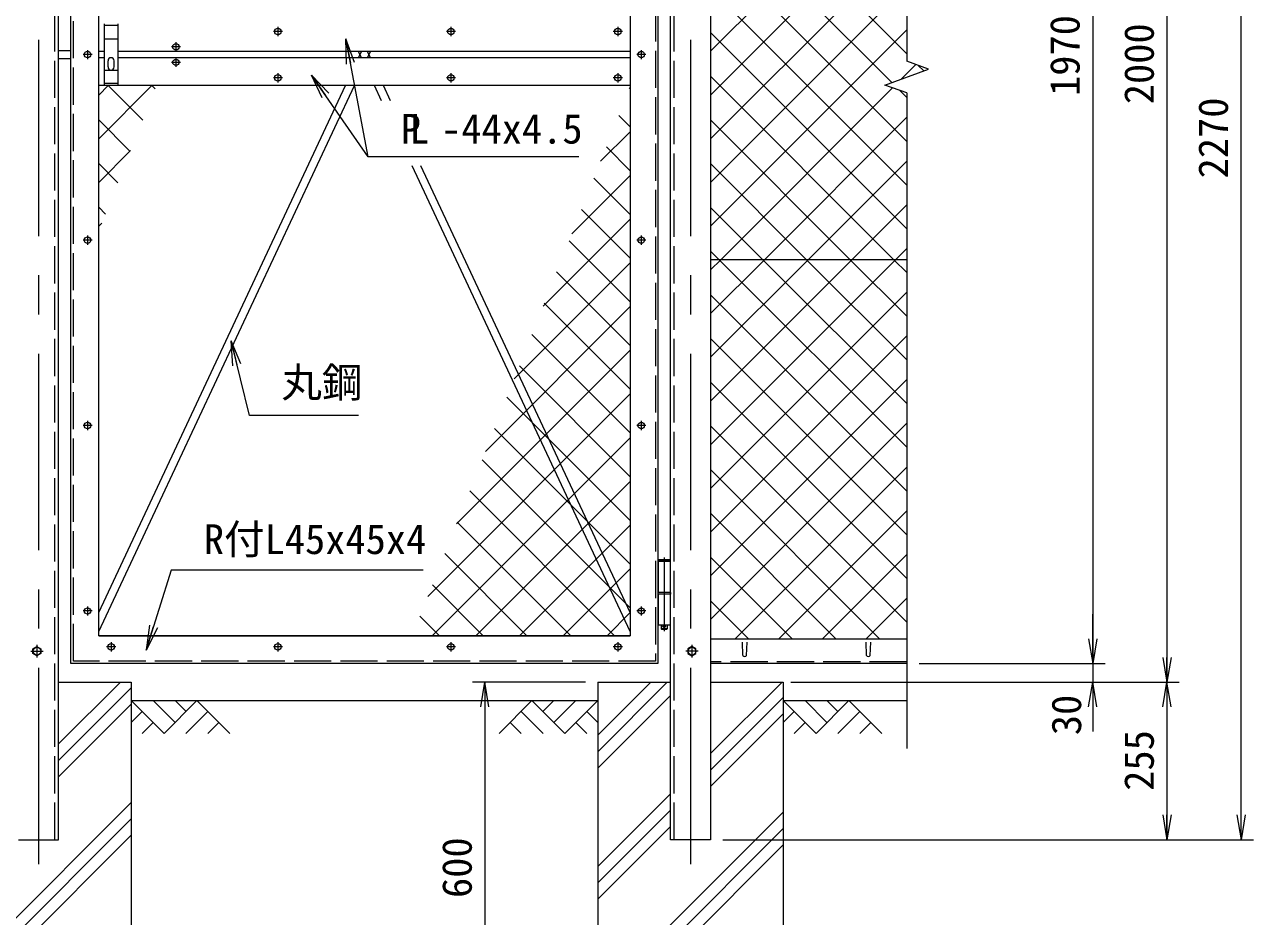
# Model space of a CAD drawing. Units: millimetres at full size. Extents: x -4200 to 4200, y -2970 to 2970.
# Drawn here: x -2657 to -668, y -918 to 525 of the extents above; entities that cross this region are included whole.
import ezdxf
from ezdxf.enums import TextEntityAlignment as Align

# ---------------------------------------------------------------- set-up
doc = ezdxf.new("R2010")
doc.units = ezdxf.units.MM
doc.header["$LTSCALE"] = 10
doc.linetypes.add('DASHED', pattern=[7.5, 6, -1.5])
doc.linetypes.add('USER1', pattern=[50.8, 31.75, -6.35, 6.35, -6.35])
for name, color, linetype, lineweight in [('0-1_D-STR3', 3, 'Continuous', 13), ('0-2_D-BMK', 2, 'USER1', 13), ('0-3_D-STR1', 1, 'Continuous', 18), ('0-4_D-STR4', 7, 'Continuous', 18), ('0-5_D-BGD', 7, 'Continuous', 18), ('0-6_D-STR-DIM', 7, 'Continuous', 13), ('0-7_0', 7, 'Continuous', 18), ('0-8_D-DCR-HCH', 7, 'Continuous', 13), ('0-9_D-STR-TXT', 7, 'Continuous', 13), ('0-A_D-STR2', 7, 'Continuous', 13)]:
    doc.layers.add(name, color=color, linetype=linetype, lineweight=lineweight)
doc.styles.add('ＭＳ ゴシック', font='')
doc.styles.get('ＭＳ ゴシック').set_extended_font_data('MS Gothic')

# ---------------------------------------------------------------- blocks, each defined once
blk = doc.blocks.new('_Open')
at = {"layer": '0-7_0'}
blk.add_line((-10, 1.667), (0, 0), dxfattribs=at)
blk.add_lwpolyline([(-10, -1.667), (0, 0), (-10, 0)], dxfattribs=at)

msp = doc.modelspace()

# ---------------------------------------------------------------- linework, layer by layer
at = {"layer": '0-1_D-STR3'}
for p, q in [((-2527.55, 526.37), (-2527.55, 426.37)), ((-2505.55, 526.37), (-2505.55, 426.37)), ((-2601.55, 482.87), (-2581.55, 482.87)), ((-2111.38, 471.37), (-2116.07, 481.37)), ((-2116.07, 471.37), (-2111.38, 481.37)), ((-2097.03, 471.37), (-2101.71, 481.37)), ((-2101.71, 471.37), (-2097.03, 481.37)), ((-2601.55, 469.87), (-2581.55, 469.87)), ((-2521.55, 456.37), (-2521.55, 466.37)), ((-2511.55, 456.37), (-2511.55, 466.37)), ((-2536.55, -456.9), (-2122.79, 426.37)), ((-2536.55, -426.26), (-2137.15, 426.37)), ((-2078.81, 401.83), (-2090.3, 426.37)), ((-2064.45, 401.83), (-2075.95, 426.37)), ((-1676.55, -456.9), (-2029.53, 296.63)), ((-1676.55, -426.26), (-2015.17, 296.63)), ((-1229.05, 144.62), (-1546.55, 144.62)), ((-1611.85, -343.63), (-1631.25, -343.63)), ((-1631.25, -343.63), (-1631.25, -393.63)), ((-1631.05, -341.63), (-1630.05, -340.63)), ((-1631.05, -341.63), (-1631.05, -343.63)), ((-1631.05, -341.63), (-1612.05, -341.63)), ((-1613.05, -340.63), (-1630.05, -340.63)), ((-1613.05, -340.63), (-1612.05, -341.63)), ((-1612.05, -341.63), (-1612.05, -343.63)), ((-1611.85, -343.63), (-1611.85, -393.63)), ((-1611.05, -393.63), (-1632.05, -393.63)), ((-1632.05, -393.63), (-1632.05, -396.63)), ((-1611.05, -396.63), (-1632.05, -396.63)), ((-1631.25, -396.63), (-1631.25, -446.63)), ((-1611.85, -396.63), (-1611.85, -446.63)), ((-1611.05, -393.63), (-1611.05, -396.63)), ((-1611.85, -446.63), (-1631.25, -446.63)), ((-1626.55, -446.63), (-1626.55, -452.63)), ((-1625.55, -453.63), (-1626.55, -452.63)), ((-1617.55, -453.63), (-1625.55, -453.63)), ((-1616.55, -446.63), (-1616.55, -452.63)), ((-2643.05, -484.88), (-2636.55, -481.13)), ((-2643.05, -492.39), (-2643.05, -484.88)), ((-2636.55, -496.14), (-2643.05, -492.39)), ((-2636.55, -481.13), (-2630.05, -484.88)), ((-2630.05, -492.39), (-2636.55, -496.14)), ((-2630.05, -484.88), (-2630.05, -492.39)), ((-1576.55, -481.13), (-1583.05, -484.88)), ((-1583.05, -484.88), (-1583.05, -492.39)), ((-1583.05, -492.39), (-1576.55, -496.14)), ((-1570.05, -484.88), (-1576.55, -481.13)), ((-1576.55, -496.14), (-1570.05, -492.39)), ((-1570.05, -492.39), (-1570.05, -484.88))]:
    msp.add_line(p, q, dxfattribs=at)
at = {"layer": '0-1_D-STR3', "linetype": 'DASHED'}
for p, q in [((-2505.55, 523.37), (-2527.55, 523.37)), ((-2505.55, 501.37), (-2527.55, 501.37)), ((-2527.55, 451.37), (-2505.55, 451.37)), ((-2505.55, 429.37), (-2527.55, 429.37))]:
    msp.add_line(p, q, dxfattribs=at)
at = {"layer": '0-1_D-STR3'}
msp.add_lwpolyline([(-1617.55, -453.63), (-1616.55, -452.63), (-1626.55, -452.63)], dxfattribs=at)
for centre, radius in [((-2246.55, 513.87), 5.25), ((-1966.55, 513.87), 5.25), ((-1696.55, 513.87), 5.25), ((-2554.55, 476.37), 5.25), ((-2411.55, 488.87), 5.25), ((-1658.55, 476.37), 5.25), ((-2411.55, 463.87), 5.25), ((-2246.55, 438.87), 5.25), ((-1966.55, 438.87), 5.25), ((-1696.55, 438.87), 5.25), ((-2554.55, 176.37), 5.25), ((-1658.55, 176.37), 5.25), ((-2554.55, -123.63), 5.25), ((-1658.55, -123.63), 5.25), ((-2554.55, -423.63), 5.25), ((-1658.55, -423.63), 5.25), ((-1621.55, -448.63), 2), ((-2516.55, -481.63), 5.25), ((-2246.55, -481.63), 5.25), ((-1966.55, -481.63), 5.25), ((-1696.55, -481.63), 5.25), ((-2636.55, -488.63), 6.25), ((-1576.55, -488.63), 6.25)]:
    msp.add_circle(centre, radius, dxfattribs=at)
for centre, start, end in [((-2516.55, 466.37), 0.00035, 180.00001), ((-2516.55, 456.37), 180.00002, 0.00001)]:
    msp.add_arc(centre, 5, start, end, dxfattribs=at)
at = {"layer": '0-2_D-BMK'}
for p, q in [((-2634.05, 1516.37), (-2634.05, -833.63)), ((-1579.05, 1516.37), (-1579.05, -833.63)), ((-2246.55, 521.31), (-2246.55, 506.43)), ((-1966.55, 521.31), (-1966.55, 506.43)), ((-1696.55, 521.31), (-1696.55, 506.43)), ((-2239.11, 513.87), (-2253.99, 513.87)), ((-1959.11, 513.87), (-1973.99, 513.87)), ((-1689.11, 513.87), (-1703.99, 513.87)), ((-2554.55, 483.81), (-2554.55, 468.93)), ((-2404.11, 488.87), (-2418.99, 488.87)), ((-2411.55, 496.31), (-2411.55, 481.43)), ((-1658.55, 483.81), (-1658.55, 468.93)), ((-2547.11, 476.37), (-2561.99, 476.37)), ((-2404.11, 463.87), (-2418.99, 463.87)), ((-2411.55, 471.31), (-2411.55, 456.43)), ((-1651.11, 476.37), (-1665.99, 476.37)), ((-2239.11, 438.87), (-2253.99, 438.87)), ((-2246.55, 446.31), (-2246.55, 431.43)), ((-1959.11, 438.87), (-1973.99, 438.87)), ((-1966.55, 446.31), (-1966.55, 431.43)), ((-1689.11, 438.87), (-1703.99, 438.87)), ((-1696.55, 446.31), (-1696.55, 431.43)), ((-2554.55, 183.81), (-2554.55, 168.93)), ((-1658.55, 183.81), (-1658.55, 168.93)), ((-2547.11, 176.37), (-2561.99, 176.37)), ((-1651.11, 176.37), (-1665.99, 176.37)), ((-2554.55, -116.19), (-2554.55, -131.07)), ((-1658.55, -116.19), (-1658.55, -131.07)), ((-2547.11, -123.63), (-2561.99, -123.63)), ((-1651.11, -123.63), (-1665.99, -123.63)), ((-1621.55, -337.23), (-1621.55, -456.39)), ((-2554.55, -416.19), (-2554.55, -431.07)), ((-1658.55, -416.19), (-1658.55, -431.07)), ((-2547.11, -423.63), (-2561.99, -423.63)), ((-1651.11, -423.63), (-1665.99, -423.63)), ((-2516.55, -474.19), (-2516.55, -489.07)), ((-2246.55, -474.19), (-2246.55, -489.07)), ((-1966.55, -474.19), (-1966.55, -489.07)), ((-1696.55, -474.19), (-1696.55, -489.07)), ((-2646.55, -488.63), (-2626.55, -488.63)), ((-2636.55, -478.63), (-2636.55, -498.63)), ((-2509.11, -481.63), (-2523.99, -481.63)), ((-2239.11, -481.63), (-2253.99, -481.63)), ((-1959.11, -481.63), (-1973.99, -481.63)), ((-1689.11, -481.63), (-1703.99, -481.63)), ((-1566.55, -488.63), (-1586.55, -488.63)), ((-1576.55, -478.63), (-1576.55, -498.63))]:
    msp.add_line(p, q, dxfattribs=at)
at = {"layer": '0-3_D-STR1', "linetype": 'DASHED'}
for p, q in [((-1605.55, -793.63), (-1605.55, 1476.37)), ((-2577.55, -504.63), (-2577.55, 1457.37)), ((-2607.55, -793.63), (-2607.55, 1356.37)), ((-1635.55, -504.63), (-2577.55, -504.63)), ((-1229.05, -505.63), (-1546.55, -505.63))]:
    msp.add_line(p, q, dxfattribs=at)
at = {"layer": '0-3_D-STR1'}
for p, q in [((-2536.55, -463.63), (-2536.55, 1416.37)), ((-1676.55, 1416.37), (-1676.55, -463.63)), ((-2601.55, -793.63), (-2601.55, 1356.37)), ((-2527.55, 481.37), (-2536.55, 481.37)), ((-1676.55, 481.37), (-2505.55, 481.37)), ((-2527.55, 471.37), (-2536.55, 471.37)), ((-1676.55, 471.37), (-2505.55, 471.37)), ((-1676.55, 426.37), (-2536.55, 426.37)), ((-1676.55, -463.63), (-2536.55, -463.63)), ((-2536.55, -463.63), (-1676.55, -463.63)), ((-1546.55, -468.63), (-1229.05, -468.63)), ((-1494.05, -495.5), (-1494.8, -474)), ((-1488.05, -495.5), (-1487.3, -474)), ((-1294.05, -495.5), (-1294.8, -474)), ((-1288.05, -495.5), (-1287.3, -474)), ((-1229.05, -508.63), (-1546.55, -508.63)), ((-2666.55, -793.63), (-2601.55, -793.63))]:
    msp.add_line(p, q, dxfattribs=at)
for points in [[(-1546.55, -793.63), (-1611.55, -793.63), (-1611.55, 1476.37), (-1546.55, 1476.37)], [(-1631.55, 1461.37), (-1631.55, -508.63), (-2581.55, -508.63), (-2581.55, 1461.37)]]:
    msp.add_lwpolyline(points, close=True, dxfattribs=at)
at = {"layer": '0-3_D-STR1', "linetype": 'DASHED'}
msp.add_lwpolyline([(-2577.55, 1457.37), (-1635.55, 1457.37), (-1635.55, -504.63)], dxfattribs=at)
at = {"layer": '0-3_D-STR1'}
for centre in [(-1491.05, -494.25), (-1291.05, -494.25)]:
    msp.add_arc(centre, 3.25, 202.61986, 337.38014, dxfattribs=at)
at = {"layer": '0-4_D-STR4'}
for p, q in [((-2601.55, -538.63), (-2484.05, -538.63)), ((-2484.05, -538.63), (-2484.05, -1138.63)), ((-1729.05, -538.63), (-1729.05, -1138.63)), ((-1729.05, -538.63), (-1611.55, -538.63)), ((-1546.55, -538.63), (-1429.05, -538.63)), ((-1429.05, -538.63), (-1429.05, -1138.63))]:
    msp.add_line(p, q, dxfattribs=at)
at = {"layer": '0-5_D-BGD'}
for p, q in [((-2484.05, -568.63), (-1729.05, -568.63)), ((-1429.05, -568.63), (-1229.05, -568.63))]:
    msp.add_line(p, q, dxfattribs=at)
at = {"layer": '0-6_D-STR-DIM'}
for p, q in [((-1229.05, 1525.82), (-1229.05, 465.59)), ((-688, -793.63), (-688, 1476.37)), ((-928, 1461.37), (-928, -508.63)), ((-808, 1461.37), (-808, -538.63)), ((-1193.81, 452.77), (-1229.05, 465.59)), ((-1264.28, 427.12), (-1193.81, 452.77)), ((-1229.05, 414.29), (-1264.28, 427.12)), ((-1229.05, 414.29), (-1229.05, -645.94)), ((-928, -468.63), (-928, -428.63)), ((-1209.05, -508.63), (-908, -508.63)), ((-1209.05, -508.63), (-908, -508.63)), ((-928, -508.63), (-928, -538.63)), ((-1749.05, -538.63), (-1931.76, -538.63)), ((-1911.76, -538.63), (-1911.76, -1138.63)), ((-1416.55, -538.63), (-788, -538.63)), ((-1416.55, -538.63), (-908, -538.63)), ((-1416.55, -538.63), (-788, -538.63)), ((-808, -538.63), (-808, -793.63)), ((-928, -578.63), (-928, -618.63)), ((-1526.55, -793.63), (-788, -793.63)), ((-1526.55, -793.63), (-668, -793.63))]:
    msp.add_line(p, q, dxfattribs=at)
at = {"layer": '0-8_D-DCR-HCH'}
for p, q in [((-2601.55, -638.7), (-2501.48, -538.63)), ((-2601.55, -665.22), (-2484.05, -547.72)), ((-1729.05, -651.25), (-1616.43, -538.63)), ((-1729.05, -624.73), (-1642.95, -538.63)), ((-1546.55, -654.36), (-1430.82, -538.63)), ((-2601.55, -691.73), (-2484.05, -574.23)), ((-2430.83, -621.84), (-2484.05, -568.63)), ((-2413.1, -604.11), (-2448.57, -568.63)), ((-2377.62, -568.63), (-2430.83, -621.84)), ((-2395.27, -586.46), (-2413.1, -568.63)), ((-2377.62, -568.63), (-2324.41, -621.84)), ((-1835.47, -568.63), (-1888.68, -621.84)), ((-1835.47, -568.63), (-1782.26, -621.84)), ((-1817.73, -586.37), (-1800, -568.63)), ((-1800, -604.11), (-1764.52, -568.63)), ((-1782.26, -621.84), (-1729.05, -568.63)), ((-1729.05, -677.76), (-1611.55, -560.26)), ((-1546.55, -680.88), (-1429.05, -563.38)), ((-1375.83, -621.84), (-1429.05, -568.63)), ((-1358.1, -604.11), (-1393.57, -568.63)), ((-1322.62, -568.63), (-1375.83, -621.84)), ((-1340.27, -586.46), (-1358.1, -568.63)), ((-1322.62, -568.63), (-1269.41, -621.84)), ((-2466.31, -586.37), (-2484.05, -604.03)), ((-2359.88, -586.37), (-2395.52, -621.84)), ((-1853.21, -586.37), (-1817.57, -621.84)), ((-1746.78, -586.37), (-1729.05, -604.03)), ((-1546.55, -707.39), (-1429.05, -589.89)), ((-1411.31, -586.37), (-1429.05, -604.03)), ((-1304.88, -586.37), (-1340.52, -621.84)), ((-2448.57, -604.11), (-2466.39, -621.84)), ((-2342.15, -604.11), (-2359.97, -621.84)), ((-1870.94, -604.11), (-1853.13, -621.84)), ((-1764.52, -604.11), (-1746.7, -621.84)), ((-1393.57, -604.11), (-1411.39, -621.84)), ((-1287.15, -604.11), (-1304.97, -621.84)), ((-2784.05, -1033.33), (-2484.05, -733.33)), ((-1729.05, -836.86), (-1611.55, -719.36)), ((-1729.05, -863.38), (-1611.55, -745.88)), ((-1729.05, -1048.99), (-1429.05, -748.99)), ((-2784.05, -1059.85), (-2484.05, -759.85)), ((-1729.05, -889.89), (-1611.55, -772.39)), ((-1729.05, -1075.51), (-1429.05, -775.51)), ((-2784.05, -1086.37), (-2484.05, -786.37)), ((-1729.05, -1102.03), (-1429.05, -802.03))]:
    msp.add_line(p, q, dxfattribs=at)
at = {"layer": '0-9_D-STR-TXT'}
msp.add_line((-2100.42, 310.96), (-2136.05, 499.71), dxfattribs=at)
for points in [[(-1759.39, 310.96), (-2100.42, 310.96), (-2191.2, 441.25)], [(-2116.36, -107.55), (-2292.66, -107.55), (-2321.96, 11.36)], [(-2011.42, -357.51), (-2419.45, -357.51), (-2459.08, -485.01)]]:
    msp.add_lwpolyline(points, dxfattribs=at)
at = {"layer": '0-A_D-STR2'}
for p, q in [((-1546.55, 481.67), (-1233.6, 794.62)), ((-1546.55, 410.96), (-1229.05, 728.46)), ((-1253.35, 431.1), (-1546.55, 724.29)), ((-1546.55, 340.25), (-1229.05, 657.75)), ((-1229.05, 336.08), (-1546.55, 653.58)), ((-1546.55, 269.54), (-1229.05, 587.04)), ((-1229.05, 265.37), (-1546.55, 582.87)), ((-1546.55, 198.83), (-1229.05, 516.33)), ((-1229.05, 194.66), (-1546.55, 512.16)), ((-1237.98, 436.69), (-1214.4, 460.26)), ((-1201.51, 449.97), (-1210.32, 458.78)), ((-1249.71, 144.62), (-1546.55, 441.45)), ((-2536.55, 410.91), (-2521.09, 426.37)), ((-2536.55, 340.2), (-2450.38, 426.37)), ((-2465.38, 370.33), (-2521.41, 426.37)), ((-2445.27, 420.94), (-2450.7, 426.37)), ((-1677.71, 421.22), (-1676.55, 422.38)), ((-1229.05, 406.79), (-1240.83, 418.58)), ((-2485.49, 319.73), (-2536.55, 370.79)), ((-1676.55, 359.32), (-1694.98, 377.76)), ((-1320.42, 144.62), (-1546.55, 370.74)), ((-1459.34, 144.62), (-1229.05, 374.91)), ((-1724.33, 303.89), (-1676.55, 351.67)), ((-2536.55, 269.49), (-2484.94, 321.09)), ((-1676.55, 288.61), (-1715.09, 327.15)), ((-2505.59, 269.13), (-2536.55, 300.08)), ((-1391.13, 144.62), (-1546.55, 300.03)), ((-1388.63, 144.62), (-1229.05, 304.2)), ((-1770.95, 186.55), (-1676.55, 280.96)), ((-1676.55, 217.9), (-1735.2, 276.55)), ((-2525.7, 218.52), (-2536.55, 229.37)), ((-1676.55, 147.19), (-1755.3, 225.94)), ((-1461.84, 144.62), (-1546.55, 229.32)), ((-1317.92, 144.62), (-1229.05, 233.49)), ((-2536.55, 198.78), (-2531.56, 203.76)), ((-1817.58, 69.22), (-1676.55, 210.25)), ((-1676.55, 76.48), (-1775.41, 175.34)), ((-1247.21, 144.62), (-1229.05, 162.78)), ((-1864.2, -48.11), (-1676.55, 139.54)), ((-1532.55, 144.62), (-1546.55, 158.61)), ((-1546.55, 57.41), (-1459.34, 144.62)), ((-1546.55, -13.3), (-1388.63, 144.62)), ((-1546.55, -84.01), (-1317.92, 144.62)), ((-1546.55, -154.72), (-1247.21, 144.62)), ((-1229.05, -158.89), (-1532.55, 144.62)), ((-1229.05, -88.18), (-1461.84, 144.62)), ((-1229.05, -17.47), (-1391.13, 144.62)), ((-1229.05, 53.24), (-1320.42, 144.62)), ((-1229.05, 123.95), (-1249.71, 144.62)), ((-1676.55, 5.77), (-1795.52, 124.74)), ((-1546.55, -225.43), (-1229.05, 92.07)), ((-1229.05, -229.6), (-1546.55, 87.9)), ((-1910.82, -165.44), (-1676.55, 68.83)), ((-1676.55, -64.94), (-1815.62, 74.13)), ((-1676.55, -135.65), (-1835.73, 23.53)), ((-1546.55, -296.14), (-1229.05, 21.36)), ((-1229.05, -300.31), (-1546.55, 17.19)), ((-1957.44, -282.77), (-1676.55, -1.88)), ((-1676.55, -206.37), (-1855.84, -27.07)), ((-1546.55, -366.85), (-1229.05, -49.35)), ((-1229.05, -371.02), (-1546.55, -53.52)), ((-2004.06, -400.1), (-1676.55, -72.59)), ((-1676.55, -277.08), (-1875.95, -77.68)), ((-1676.55, -347.79), (-1896.05, -128.28)), ((-1546.55, -437.56), (-1229.05, -120.06)), ((-1229.05, -441.73), (-1546.55, -124.23)), ((-1996.88, -463.63), (-1676.55, -143.3)), ((-1676.55, -418.5), (-1916.16, -178.88)), ((-1272.86, -468.63), (-1546.55, -194.94)), ((-1506.9, -468.63), (-1229.05, -190.78)), ((-1926.17, -463.63), (-1676.55, -214.01)), ((-1702.12, -463.63), (-1936.27, -229.49)), ((-1343.57, -468.63), (-1546.55, -265.65)), ((-1436.19, -468.63), (-1229.05, -261.49)), ((-1772.83, -463.63), (-1956.37, -280.09)), ((-1855.46, -463.63), (-1676.55, -284.72)), ((-1843.54, -463.63), (-1976.48, -330.7)), ((-1414.28, -468.63), (-1546.55, -336.37)), ((-1365.48, -468.63), (-1229.05, -332.2)), ((-1784.75, -463.63), (-1676.55, -355.43)), ((-1914.25, -463.63), (-1996.59, -381.3)), ((-1484.99, -468.63), (-1546.55, -407.08)), ((-1294.77, -468.63), (-1229.05, -402.91)), ((-1984.96, -463.63), (-2016.69, -431.9)), ((-1714.04, -463.63), (-1676.55, -426.14))]:
    msp.add_line(p, q, dxfattribs=at)
for points in [[(-1229.05, 477.51), (-1546.16, 794.62), (-1546.55, 795.01)], [(-1546.55, 128.12), (-1530.05, 144.62), (-1252.02, 422.65)]]:
    msp.add_lwpolyline(points, dxfattribs=at)

# ---------------------------------------------------------------- block references
at = {"layer": '0-6_D-STR-DIM', "xscale": 4, "yscale": 4}
for p, rotation in [((-928, -508.63), 270), ((-928, -508.63), 270), ((-808, -538.63), 270), ((-1911.76, -538.63), 90), ((-928, -538.63), 90), ((-808, -538.63), 90), ((-808, -793.63), 270), ((-688, -793.63), 270)]:
    msp.add_blockref('_Open', p, dxfattribs=dict(at, rotation=rotation))
at = {"layer": '0-9_D-STR-TXT', "xscale": 4, "yscale": 4}
for p, rotation in [((-2136.42, 501.67), 100.69123), ((-2192.34, 442.89), 124.86903), ((-2322.44, 13.3), 103.84045), ((-2459.67, -486.92), 252.73639)]:
    msp.add_blockref('_Open', p, dxfattribs=dict(at, rotation=rotation))

# ---------------------------------------------------------------- texts
at = {"layer": '0-6_D-STR-DIM', "style": 'ＭＳ ゴシック'}
for s, p in [('1970', (-934.75, 409.45)), ('2000', (-814.75, 396.1)), ('2270', (-694.75, 276.1)), ('30', (-932.35, -624.53)), ('255', (-814.75, -714.5)), ('600', (-1918.51, -887.9))]:
    msp.add_text(s, height=48.09, rotation=90, dxfattribs=at).set_placement(p, align=Align.BOTTOM_LEFT)
at = {"layer": '0-9_D-STR-TXT', "style": 'ＭＳ ゴシック'}
for s, p in [('P -44x4.5', (-2047.97, 317.96)), ('L', (-2034.12, 317.96)), ('丸鋼', (-2240.98, -92.43)), ('R付L45x45x4', (-2366.5, -345.93))]:
    msp.add_text(s, height=48.09, dxfattribs=at).set_placement(p, align=Align.BOTTOM_LEFT)

doc.saveas('drawing.dxf')
